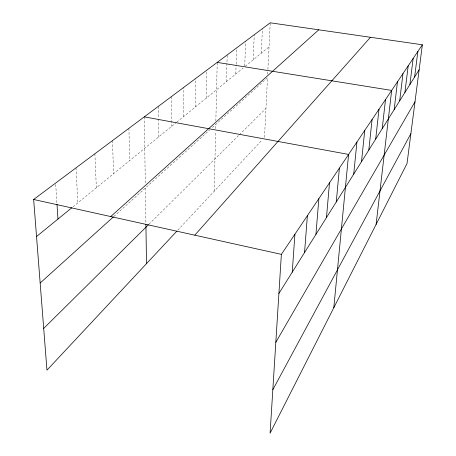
<?xml version="1.0" encoding="UTF-8"?>
<svg xmlns="http://www.w3.org/2000/svg" width="456" height="456" viewBox="0 0 456 456"><rect width="100%" height="100%" fill="white"/><g stroke="black" fill="none" stroke-linecap="round" stroke-linejoin="round"><path stroke-width="0.34" stroke-dasharray="2.28 1.71" d="M183.705 116.497L183.882 87.29M195.265 107.069L195.613 78.529M206.209 98.143L206.705 70.241M214.217 191.195L215.608 131.391M215.671 128.609L215.773 124.431M215.853 120.988L217.216 62.392M226.427 81.647L227.185 54.948M235.792 74.009L236.094 64.826M236.117 64.119L236.658 47.874M244.73 66.029L245.67 41.148M253.194 59.816L254.248 34.742M261.294 53.209L262.428 28.631M264.514 137.364L267.495 77.719L211.692 128.113M267.666 74.242L267.877 70.076M267.911 69.38L270.237 22.8M177.783 230.183L262.183 139.861M148.998 224.204L238.876 135.261M239.354 134.788L265.956 108.46M113.886 216.446L209.652 129.954M73.011 206.79L176.261 122.567M176.797 122.134L243.128 68.024M245.231 66.308L269.034 46.894M55.717 184.48L56.96 203.536M75.987 167.865L77.851 202.846M94.888 153.746L96.336 187.764M112.489 140.602L113.572 173.707M128.917 128.335L129.681 160.563M144.29 116.856L145.316 184.503M145.367 188.014L145.909 223.742M158.289 106.402L158.38 118.241M158.38 118.936L158.523 137.039M171.462 96.564L171.479 126.472"/><path stroke-width="0.68" d="M422.359 44.779L281.369 254.357L270.083 433.2L407.031 163.499L422.359 44.779L270.237 22.8L33.641 199.483L46.962 370.169L176.82 231.209M292.25 272.158L294.912 234.224M304.557 252.538L307.372 215.705M315.928 234.395L318.869 198.616M326.473 217.58L329.511 182.793M336.277 201.94L339.395 168.099M333.809 307.697L348.595 154.424L144.29 116.856M353.713 174.135L356.934 142.027M361.5 161.72L364.754 130.41M368.813 150.047L372.09 119.495M375.704 139.057L378.999 109.229M382.208 128.689L385.508 99.556M376.114 224.375L391.653 90.419L217.216 62.392M394.166 109.611L397.467 81.778M399.678 100.822L402.973 73.598M404.911 92.477L408.194 65.835M409.887 84.548L413.153 58.465M414.618 76.996L417.867 51.454M272.83 389.715L410.89 133.614M275.823 342.279L415 101.773M278.901 293.453L419.127 69.808M194.803 235.182L370.466 37.284M43.702 328.4L148.491 224.705M40.162 283.028L113.362 216.919M110.717 216.56L318.772 29.811M36.531 236.544L71.94 207.662M33.641 199.483L281.369 254.357M57.006 204.237L57.969 219.062M145.92 224.437L146.513 263.636"/></g></svg>
